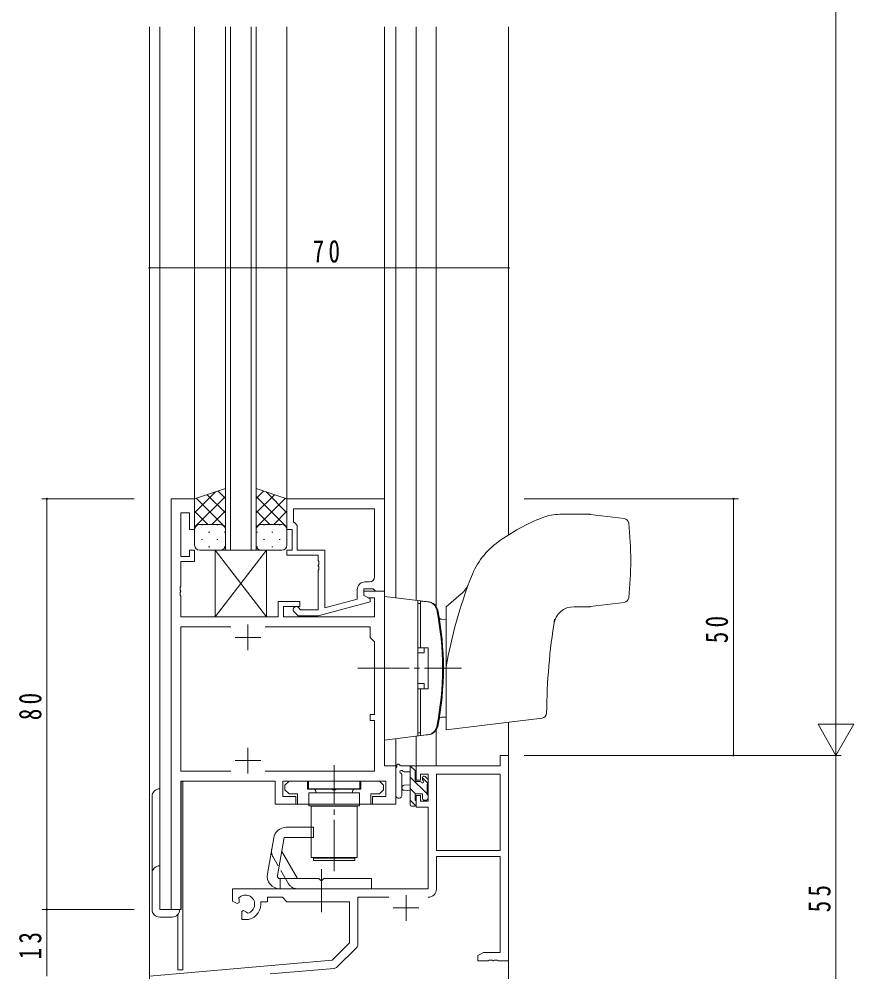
# Model space of a CAD drawing. Units: millimetres on the paper. Extents: x -397 to 397, y -282 to 282.
# Drawn here: x -195.5 to -32.8, y -182.9 to 2.8 of the extents above; entities that cross this region are included whole.
import ezdxf

# ---------------------------------------------------------------- set-up
doc = ezdxf.new("R2010")
doc.units = ezdxf.units.MM
doc.linetypes.add('USER2', pattern=[13, 10, -1, 1, -1])
doc.linetypes.add('USER4', pattern=[4, 3, -1])
for name, color, linetype, lineweight in [('0-3_YKK_11', 7, 'Continuous', 18), ('0-4_YKK_12', 2, 'Continuous', 18), ('0-6_YKK_13', 4, 'Continuous', 18), ('0-7_YKK_D', 6, 'Continuous', 18)]:
    doc.layers.add(name, color=color, linetype=linetype, lineweight=lineweight)
doc.styles.add('ＭＳ ゴシック', font='')
doc.styles.get('ＭＳ ゴシック').set_extended_font_data('MS Gothic')

msp = doc.modelspace()

# ---------------------------------------------------------------- linework, layer by layer
at = {"layer": '0-3_YKK_11'}
for p, q in [((-161.308, -90.688), (-165.908, -90.688)), ((-165.908, -90.688), (-165.908, -170.688)), ((-161.308, -96.688), (-161.308, -90.688)), ((-124.308, -90.688), (-143.308, -90.688)), ((-124.308, -108.688), (-124.308, -90.688)), ((-142.008, -92.618), (-126.238, -92.618)), ((-142.008, -92.618), (-126.238, -92.618)), ((-126.238, -92.618), (-126.238, -105.888)), ((-141.308, -100.688), (-141.308, -95.888)), ((-162.308, -96.688), (-161.308, -96.688)), ((-142.308, -96.688), (-142.308, -100.688)), ((-161.308, -100.688), (-162.308, -100.688)), ((-161.308, -102.888), (-161.308, -100.688)), ((-143.308, -101.688), (-137.208, -101.688)), ((-135.908, -100.688), (-141.308, -100.688)), ((-135.908, -111.896), (-135.908, -100.688)), ((-163.978, -102.888), (-161.308, -102.888)), ((-137.208, -104.646), (-137.208, -112.288)), ((-127.238, -106.888), (-128.108, -106.888)), ((-129.608, -108.388), (-129.608, -110.208)), ((-124.308, -142.688), (-124.308, -108.688)), ((-163.978, -113.688), (-163.978, -109.646)), ((-137.212, -113.488), (-127.108, -110.78)), ((-129.608, -110.208), (-135.908, -111.896)), ((-127.108, -110.78), (-127.108, -110.18)), ((-126.238, -109.988), (-126.238, -113.688)), ((-141.932, -112.712), (-141.157, -113.488)), ((-140.66, -112.288), (-141.084, -111.863)), ((-137.208, -112.288), (-140.66, -112.288)), ((-145.008, -113.688), (-163.978, -113.688)), ((-126.238, -113.688), (-144.008, -113.688)), ((-141.157, -113.488), (-137.212, -113.488)), ((-154.259, -115.618), (-163.978, -115.618)), ((-154.259, -115.618), (-163.978, -115.618)), ((-163.978, -115.618), (-163.978, -143.758)), ((-150.908, -115.188), (-150.908, -120.188)), ((-127.108, -115.618), (-147.558, -115.618)), ((-153.408, -117.688), (-148.408, -117.688)), ((-126.238, -132.688), (-126.238, -118.558)), ((-126.238, -143.758), (-126.238, -133.888)), ((-150.908, -139.188), (-150.908, -144.188)), ((-100.108, -180.688), (-100.108, -140.688)), ((-153.408, -141.688), (-148.408, -141.688)), ((-122.108, -142.688), (-124.308, -142.688)), ((-122.108, -150.188), (-122.108, -142.688)), ((-118.108, -142.688), (-118.108, -145.488)), ((-101.738, -142.688), (-118.108, -142.688)), ((-163.978, -143.758), (-154.259, -143.758)), ((-147.558, -143.758), (-126.238, -143.758)), ((-117.308, -144.318), (-115.808, -144.318)), ((-115.808, -144.318), (-115.808, -149.588)), ((-101.738, -144.318), (-114.178, -144.318)), ((-114.178, -144.318), (-114.178, -159.188)), ((-114.178, -144.318), (-114.178, -159.188)), ((-101.738, -159.188), (-101.738, -144.318)), ((-163.978, -145.688), (-145.608, -145.688)), ((-163.978, -170.688), (-163.978, -145.688)), ((-144.108, -145.688), (-124.038, -145.688)), ((-142.908, -145.688), (-139.308, -145.688)), ((-126.933, -150.188), (-141.283, -150.188)), ((-115.808, -149.588), (-117.308, -149.588)), ((-118.108, -150.788), (-115.808, -150.788)), ((-115.808, -150.788), (-115.808, -166.688)), ((-114.178, -159.188), (-101.738, -159.188)), ((-114.178, -160.388), (-101.738, -160.388)), ((-114.178, -166.718), (-114.178, -160.388)), ((-101.738, -160.388), (-101.738, -179.058)), ((-115.808, -166.688), (-153.908, -166.688)), ((-129.478, -168.318), (-123.459, -168.318)), ((-129.478, -177.449), (-129.478, -168.318)), ((-120.108, -167.888), (-120.108, -172.888)), ((-165.908, -170.688), (-163.978, -170.688)), ((-143.308, -169.188), (-131.108, -169.188)), ((-131.108, -169.188), (-131.108, -177.188)), ((-122.608, -170.388), (-117.608, -170.388)), ((-131.108, -177.188), (-134.492, -180.572)), ((-133.502, -181.886), (-129.771, -178.156)), ((-134.492, -180.572), (-170.108, -183.688)), ((-146.589, -183.266), (-134.122, -182.175))]:
    msp.add_line(p, q, dxfattribs=at)
for points in [[(-143.308, -90.688), (-143.308, -96.688), (-142.308, -96.688)], [(-141.308, -95.888), (-141.808, -95.388), (-142.008, -95.188), (-142.008, -92.618)], [(-163.978, -93.388), (-162.308, -93.388), (-162.308, -96.688)], [(-162.308, -100.688), (-162.308, -101.888), (-163.978, -101.888), (-163.978, -93.388)], [(-142.308, -100.688), (-143.308, -100.688), (-143.308, -101.688)], [(-137.208, -101.688), (-137.208, -102.729), (-137.088, -102.913), (-137.088, -103.463), (-137.208, -103.646), (-137.208, -103.729), (-137.088, -103.913), (-137.088, -104.463), (-137.208, -104.646)], [(-163.978, -109.646), (-164.098, -109.463), (-164.098, -108.913), (-163.978, -108.729), (-163.978, -108.646), (-164.098, -108.463), (-164.098, -107.913), (-163.978, -107.729), (-163.978, -102.888)], [(-127.108, -110.18), (-128.308, -109.488), (-128.308, -108.188), (-126.508, -108.188), (-126.308, -108.388), (-126.008, -108.688), (-124.308, -108.688)], [(-124.308, -108.688), (-128.308, -108.688), (-128.308, -109.488), (-127.442, -109.988), (-126.238, -109.988)], [(-144.008, -113.688), (-144.008, -111.688), (-140.808, -111.688), (-140.808, -110.688), (-145.008, -110.688), (-145.008, -113.688)], [(-126.238, -118.558), (-127.108, -117.688), (-127.108, -115.618)], [(-126.238, -133.888), (-127.108, -133.888), (-127.108, -132.688), (-126.238, -132.688)], [(-100.108, -140.688), (-101.738, -140.688), (-101.738, -142.688)], [(-118.108, -145.488), (-117.308, -145.488), (-117.308, -144.318)], [(-145.608, -145.688), (-145.608, -150.188), (-141.608, -150.188), (-141.608, -148.688), (-144.108, -148.688), (-144.108, -145.688)], [(-141.283, -150.188), (-141.283, -148.188), (-142.908, -148.188), (-143.708, -147.388), (-143.708, -146.488), (-142.908, -145.688)], [(-139.308, -145.688), (-139.308, -147.288), (-134.566, -147.288), (-134.383, -147.408), (-133.833, -147.408), (-133.65, -147.288), (-128.908, -147.288), (-128.908, -145.688), (-125.308, -145.688)], [(-125.308, -145.688), (-124.508, -146.488), (-124.508, -147.388), (-125.308, -148.188), (-126.933, -148.188), (-126.933, -150.188)], [(-124.038, -145.688), (-124.038, -148.688), (-126.608, -148.688), (-126.608, -150.188), (-122.108, -150.188)], [(-117.308, -149.588), (-117.308, -148.488), (-118.108, -148.488), (-118.108, -150.788)], [(-153.908, -166.688), (-153.908, -169.053), (-153.008, -169.572), (-152.658, -169.37), (-152.635, -168.865), (-152.673, -168.407)], [(-148.408, -169.688), (-148.408, -169.188), (-147.108, -169.188), (-147.108, -168.318), (-144.178, -168.318), (-143.308, -169.188)], [(-150.931, -171.423), (-151.309, -171.161), (-151.758, -170.929), (-152.108, -171.131), (-152.108, -172.688), (-151.408, -172.688)], [(-101.738, -179.058), (-105.017, -179.058), (-106.108, -179.688), (-106.108, -180.688), (-104.066, -180.688), (-103.883, -180.568), (-103.333, -180.568), (-103.15, -180.688), (-103.066, -180.688), (-102.883, -180.568), (-102.333, -180.568), (-102.15, -180.688), (-100.108, -180.688)]]:
    msp.add_lwpolyline(points, dxfattribs=at)
for centre, radius, start, end in [((-128.108, -108.388), 1.5, 90.00001, 179.99999), ((-127.238, -105.888), 1, 270.00001, 359.99999), ((-141.508, -112.288), 0.6, 44.99999, 225.00001), ((-115.778, -166.718), 1.6, 270.00001, 359.99999), ((-151.408, -169.688), 1.8, 285.36688, 134.63312), ((-151.408, -169.688), 3, 270.00001, 359.99999), ((-130.478, -177.449), 1, 315, 359.99999), ((-134.209, -181.179), 1, 275, 315.00002)]:
    msp.add_arc(centre, radius, start, end, dxfattribs=at)
at = {"layer": '0-4_YKK_12'}
for p, q in [((-170.108, 1.312), (-170.108, -195.688)), ((-168.108, 1.312), (-168.108, -170.688)), ((-161.308, -90.688), (-161.308, 1.312)), ((-155.308, -100.688), (-155.308, 1.312)), ((-154.308, -100.688), (-154.308, 1.312)), ((-150.308, -100.688), (-150.308, 1.312)), ((-149.308, -100.688), (-149.308, 1.312)), ((-143.308, -90.688), (-143.308, 1.312)), ((-124.308, -90.988), (-124.308, 1.312)), ((-122.108, -109.97), (-122.108, 1.312)), ((-118.108, 1.312), (-118.108, -110.462)), ((-114.208, 1.312), (-114.208, -111.672)), ((-100.108, 1.312), (-100.108, -97.694)), ((-161.308, -95.688), (-161.308, -44.908)), ((-143.308, -95.688), (-143.308, -44.908)), ((-155.308, -99.688), (-155.308, -100.688)), ((-149.308, -100.688), (-155.308, -100.688)), ((-114.208, -111.976), (-114.208, -112)), ((-124.308, -113.688), (-124.308, -142.686)), ((-114.208, -135.4), (-114.208, -135.425)), ((-100.108, -134.202), (-100.108, -195.688)), ((-118.108, -136.939), (-118.108, -142.688)), ((-114.208, -135.729), (-114.208, -142.688)), ((-114.208, -135.729), (-114.208, -141.188)), ((-122.108, -137.43), (-122.108, -150.188)), ((-124.308, -142.686), (-122.108, -142.686)), ((-117.738, -142.688), (-118.108, -142.688)), ((-114.208, -142.688), (-118.108, -142.688)), ((-145.608, -145.688), (-163.908, -145.688)), ((-163.908, -170.688), (-163.908, -145.688)), ((-163.608, -145.688), (-163.608, -182.488)), ((-145.608, -150.188), (-145.608, -145.688)), ((-145.608, -150.188), (-122.108, -150.188)), ((-168.108, -170.688), (-163.908, -170.688)), ((-168.108, -170.688), (-163.908, -170.688)), ((-164.608, -171.707), (-164.608, -182.488)), ((-163.608, -182.488), (-164.608, -182.488))]:
    msp.add_line(p, q, dxfattribs=at)
at = {"layer": '0-6_YKK_13'}
for p, q in [((-161.308, -93.391), (-157.253, -89.336)), ((-161.308, -96.219), (-155.308, -90.219)), ((-155.308, -96.268), (-160.993, -90.583)), ((-155.308, -93.439), (-158.872, -89.876)), ((-155.308, -90.611), (-156.75, -89.168)), ((-149.308, -90.611), (-147.866, -89.168)), ((-149.308, -93.439), (-145.745, -89.876)), ((-143.308, -96.219), (-149.308, -90.219)), ((-149.308, -96.268), (-143.623, -90.583)), ((-143.308, -93.391), (-147.363, -89.336)), ((-158.716, -95.688), (-161.308, -93.096)), ((-157.948, -95.688), (-155.308, -93.048)), ((-146.668, -95.688), (-149.308, -93.048)), ((-145.9, -95.688), (-143.308, -93.096)), ((-84.369, -93.7), (-90.155, -93.7)), ((-84.248, -93.708), (-77.575, -94.527)), ((-161.124, -96.109), (-161.308, -95.924)), ((-160.308, -95.688), (-156.308, -95.688)), ((-160.308, -95.688), (-156.308, -95.688)), ((-159.988, -95.778), (-159.788, -95.778)), ((-156.958, -95.778), (-156.758, -95.778)), ((-155.513, -96.081), (-155.308, -95.876)), ((-149.103, -96.081), (-149.308, -95.876)), ((-144.308, -95.688), (-148.308, -95.688)), ((-144.308, -95.688), (-148.308, -95.688)), ((-147.658, -95.778), (-147.858, -95.778)), ((-144.628, -95.778), (-144.828, -95.778)), ((-143.493, -96.109), (-143.308, -95.924)), ((-161.308, -99.688), (-161.308, -96.688)), ((-158.573, -97.193), (-158.373, -97.193)), ((-155.543, -97.193), (-155.343, -97.193)), ((-155.308, -96.688), (-155.308, -99.688)), ((-149.308, -96.688), (-149.308, -99.688)), ((-149.073, -97.193), (-149.273, -97.193)), ((-146.043, -97.193), (-146.243, -97.193)), ((-143.308, -99.688), (-143.308, -96.688)), ((-159.988, -98.608), (-159.788, -98.608)), ((-158.573, -100.023), (-158.373, -100.023)), ((-156.958, -98.608), (-156.758, -98.608)), ((-155.543, -100.023), (-155.366, -100.023)), ((-149.073, -100.023), (-149.25, -100.023)), ((-147.658, -98.608), (-147.858, -98.608)), ((-146.043, -100.023), (-146.243, -100.023)), ((-144.628, -98.608), (-144.828, -98.608)), ((-156.308, -100.688), (-160.308, -100.688)), ((-157.308, -100.688), (-147.308, -100.688)), ((-147.308, -100.688), (-157.308, -113.688)), ((-157.308, -100.688), (-157.308, -113.688)), ((-148.308, -100.688), (-144.308, -100.688)), ((-109.33, -109.201), (-112.308, -111.7)), ((-115.65, -110.763), (-124.308, -109.7)), ((-124.308, -109.7), (-124.308, -137.7)), ((-117.808, -110.498), (-117.808, -136.902)), ((-117.808, -111.1), (-117.808, -119.7)), ((-117.808, -111.1), (-117.308, -111.1)), ((-117.308, -110.6), (-117.308, -119.7)), ((-117.308, -110.6), (-115.892, -110.724)), ((-77.575, -110.874), (-84.248, -111.693)), ((-112.308, -111.7), (-112.308, -135.7)), ((-84.369, -111.7), (-87.35, -111.7)), ((-157.308, -113.688), (-147.308, -113.688)), ((-112.308, -114.165), (-113.19, -114.15)), ((-115.808, -119.7), (-117.808, -119.7)), ((-116.541, -119.7), (-116.541, -120.7)), ((-115.808, -119.7), (-115.808, -127.7)), ((-117.808, -120.7), (-116.541, -120.7)), ((-117.808, -126.7), (-116.541, -126.7)), ((-115.808, -127.7), (-117.808, -127.7)), ((-117.808, -136.3), (-117.808, -127.7)), ((-117.308, -136.8), (-117.308, -127.7)), ((-116.541, -127.7), (-116.541, -126.7)), ((-112.308, -133.235), (-113.19, -133.251)), ((-93.582, -133.401), (-112.308, -135.7)), ((-115.65, -136.637), (-124.308, -137.7)), ((-117.808, -136.3), (-117.308, -136.3)), ((-117.308, -136.8), (-115.892, -136.676)), ((-118.408, -142.688), (-121.089, -142.688)), ((-119.308, -142.688), (-119.308, -150.288)), ((-118.2, -143.756), (-119.268, -142.688)), ((-122.108, -148.416), (-122.108, -143.253)), ((-120.908, -148.416), (-120.905, -144.455)), ((-120.489, -143.888), (-119.308, -143.888)), ((-118.108, -143.588), (-118.108, -142.988)), ((-115.896, -145.276), (-116.396, -144.776)), ((-139.108, -145.688), (-139.108, -147.188)), ((-129.108, -145.688), (-139.108, -145.688)), ((-129.108, -147.188), (-129.108, -145.688)), ((-119.308, -146.388), (-120.453, -146.49)), ((-116.008, -148.193), (-119.308, -144.893)), ((-116.908, -144.988), (-116.908, -145.327)), ((-115.815, -146.141), (-116.908, -145.048)), ((-116.008, -148.388), (-116.008, -146.288)), ((-115.808, -146.088), (-115.808, -145.488)), ((-168.108, -147.188), (-168.108, -170.688)), ((-129.108, -147.188), (-139.108, -147.188)), ((-137.708, -147.988), (-137.708, -147.688)), ((-137.708, -147.988), (-130.508, -147.988)), ((-130.508, -147.988), (-130.508, -147.688)), ((-119.308, -147.588), (-120.453, -147.486)), ((-118.258, -148.188), (-119.308, -147.138)), ((-118.308, -149.488), (-118.308, -148.188)), ((-118.308, -148.188), (-116.908, -148.188)), ((-116.908, -148.188), (-116.908, -149.088)), ((-169.608, -170.688), (-169.608, -148.688)), ((-118.194, -150.497), (-119.308, -149.383)), ((-118.108, -150.288), (-118.108, -149.688)), ((-116.608, -149.388), (-116.108, -149.388)), ((-115.808, -149.088), (-115.808, -148.588)), ((-129.608, -150.588), (-138.608, -150.588)), ((-138.608, -150.588), (-138.608, -160.588)), ((-131.108, -150.588), (-131.108, -150.488)), ((-129.608, -160.588), (-129.608, -150.588)), ((-119.008, -150.588), (-118.408, -150.588)), ((-143.439, -154.688), (-138.108, -154.688)), ((-138.108, -154.688), (-138.108, -156.688)), ((-145.901, -156.754), (-147.135, -163.754)), ((-143.858, -156.688), (-145.165, -164.101)), ((-143.858, -156.688), (-138.108, -156.688)), ((-141.269, -164.688), (-144.333, -159.38)), ((-129.608, -160.588), (-138.608, -160.588)), ((-138.108, -161.188), (-130.108, -161.188)), ((-144.673, -164.688), (-137.108, -164.688)), ((-144.608, -164.688), (-144.608, -166.688)), ((-136.708, -165.088), (-137.108, -164.688)), ((-136.708, -165.088), (-136.508, -165.088)), ((-136.508, -165.088), (-136.108, -164.688)), ((-136.108, -164.688), (-126.858, -164.688)), ((-126.858, -164.688), (-126.858, -166.688)), ((-126.858, -166.688), (-144.673, -166.688)), ((-168.108, -170.688), (-164.208, -170.688)), ((-165.708, -172.188), (-168.108, -172.188))]:
    msp.add_line(p, q, dxfattribs=at)
at = {"layer": '0-6_YKK_13', "linetype": 'USER2'}
for p, q in [((-129.508, -123.7), (-109.308, -123.7)), ((-134.108, -163.247), (-134.108, -142.614)), ((-136.608, -171.247), (-136.608, -162.869))]:
    msp.add_line(p, q, dxfattribs=at)
at = {"layer": '0-6_YKK_13', "linetype": 'USER4'}
for p, q in [((-143.001, -165.688), (-146.065, -160.38)), ((-137.108, -160.688), (-137.108, -160.588)), ((-131.108, -160.688), (-131.108, -160.588))]:
    msp.add_line(p, q, dxfattribs=at)
at = {"layer": '0-6_YKK_13'}
for points in [[(-155.308, -96.688), (-155.308, -88.688), (-161.308, -90.688), (-161.308, -96.688)], [(-149.308, -96.688), (-149.308, -88.688), (-143.308, -90.688), (-143.308, -96.688)], [(-157.308, -100.688), (-147.308, -113.688), (-147.308, -100.688)], [(-117.369, -145.788), (-118.308, -145.788), (-118.308, -143.788)], [(-137.108, -150.588), (-137.108, -150.488), (-131.108, -150.488)], [(-138.108, -161.188), (-138.108, -160.688), (-130.108, -160.688), (-130.108, -161.188)]]:
    msp.add_lwpolyline(points, dxfattribs=at)
msp.add_lwpolyline([(-129.158, -147.988), (-139.058, -147.988), (-139.058, -150.488), (-129.158, -150.488)], close=True, dxfattribs=at)
for centre, radius, start, end in [((-78.801, -131.546), 40, 111.48501, 125.67719), ((-90.155, -102.7), 9, 90, 111.48501), ((-84.369, -94.7), 1, 83, 90), ((-77.697, -95.52), 1, 6.19895, 83), ((-160.308, -96.688), 1, 89.9999, 179.9999), ((-160.308, -96.688), 1, 89.9999, 179.9999), ((-156.308, -96.688), 1, 359.9999, 89.9999), ((-156.308, -96.688), 1, 359.9999, 89.9999), ((-148.308, -96.688), 1, 90.0001, 180.0001), ((-148.308, -96.688), 1, 90.0001, 180.0001), ((-144.308, -96.688), 1, 0.0001, 90.0001), ((-144.308, -96.688), 1, 0.0001, 90.0001), ((-143.808, -102.7), 67.5, 353.80105, 6.19895), ((-160.308, -99.688), 1, 179.9999, 269.9999), ((-156.308, -99.688), 1, 269.9999, 359.9999), ((-148.308, -99.688), 1, 180.0001, 270.0001), ((-144.308, -99.688), 1, 270.0001, 0.0001), ((-93.381, -111.238), 15, 125.67719, 158.89946), ((-17.808, -140.4), 96.004, 158.89946, 169.84414), ((-112.544, -105.371), 5, 310, 339.70749), ((-116.066, -112.717), 2, 11.35225, 85), ((-116.072, -112.727), 2, 11.34174, 83), ((-115.894, -112.749), 2, 11.31884, 83), ((-77.697, -109.881), 1, 277, 353.80105), ((-170.782, -123.7), 57.8, 348.65884, 11.34174), ((-170.774, -123.7), 57.8, 348.64775, 11.35225), ((-170.608, -123.7), 57.8, 348.68116, 11.31884), ((-87.35, -115.7), 4, 90, 171.22235), ((-84.369, -110.7), 1, 270, 277), ((-113.181, -113.65), 0.5, 189.92669, 269), ((27.292, -133.402), 120, 170.7609, 179.52958), ((-113.181, -133.751), 0.5, 91, 170.07331), ((-93.704, -132.409), 1, 277, 359.52958), ((-116.066, -134.684), 2, 275, 348.64775), ((-116.072, -134.674), 2, 277, 348.65826), ((-115.894, -134.652), 2, 277, 348.68116), ((-122.198, -142.797), 0.3, 310.52878, 10.52878), ((-121.608, -142.688), 0.3, 30, 190.52878), ((-121.089, -142.388), 0.3, 210, 270), ((-118.408, -142.988), 0.3, 0, 90), ((-121.808, -143.253), 0.3, 130.52878, 180), ((-121.008, -143.888), 0.3, 30, 250.81024), ((-121.205, -144.454), 0.3, 359.95977, 70.81024), ((-120.489, -143.588), 0.3, 210, 270), ((-118.308, -143.588), 0.2, 270, 0), ((-116.608, -144.988), 0.3, 45, 180), ((-120.408, -146.988), 0.5, 95.09207, 264.90793), ((-117.369, -146.088), 0.3, 33.05573, 90), ((-116.908, -145.788), 0.25, 213.05573, 56.94427), ((-116.608, -145.327), 0.3, 180, 236.94427), ((-116.008, -146.088), 0.2, 270, 0), ((-116.108, -145.488), 0.3, 0, 45), ((-168.108, -148.688), 1.5, 90, 180), ((-138.208, -147.688), 0.5, 0, 90), ((-130.008, -147.688), 0.5, 90, 180), ((-121.508, -148.415), 0.6, 179.95977, 359.95977), ((-116.008, -148.588), 0.2, 0, 90), ((-119.008, -150.288), 0.3, 180, 270), ((-118.408, -150.288), 0.3, 270, 0), ((-118.308, -149.688), 0.2, 0, 90), ((-116.608, -149.088), 0.3, 180, 270), ((-116.108, -149.088), 0.3, 270, 0), ((-143.439, -157.188), 2.5, 90, 170), ((-168.108, -163.688), 1.5, 90, 180), ((-144.673, -164.188), 2.5, 170, 270), ((-144.673, -164.188), 0.5, 170, 270), ((-168.108, -170.688), 1.5, 180, 270), ((-165.708, -170.688), 1.5, 270, 0)]:
    msp.add_arc(centre, radius, start, end, dxfattribs=at)
at = {"layer": '0-6_YKK_13', "linetype": 'USER4'}
for centre, start, end in [((-144.333, -159.38), 170, 210), ((-141.269, -164.688), 210, 270)]:
    msp.add_arc(centre, 2, start, end, dxfattribs=at)
at = {"layer": '0-7_YKK_D'}
for p, q in [((-36.308, -133.688), (-36.308, 152.312)), ((-170.108, -73.788), (-170.108, -44.686)), ((-170.108, -45.686), (-100.108, -45.686)), ((-100.108, -73.788), (-100.108, -44.686)), ((-173.108, -90.688), (-191.108, -90.688)), ((-190.108, -90.688), (-190.108, -170.688)), ((-97.108, -90.688), (-55.308, -90.688)), ((-56.308, -140.688), (-56.308, -90.688)), ((-36.308, -140.688), (-36.308, -128.563)), ((-36.308, -140.688), (-39.808, -134.625)), ((-32.808, -134.625), (-39.808, -134.625)), ((-36.308, -140.688), (-32.808, -134.625)), ((-97.108, -140.688), (-35.308, -140.688)), ((-97.108, -140.688), (-55.308, -140.688)), ((-97.108, -140.688), (-35.308, -140.688)), ((-36.308, -195.688), (-36.308, -140.688)), ((-173.108, -170.688), (-191.108, -170.688)), ((-173.108, -170.688), (-191.108, -170.688)), ((-190.108, -183.688), (-190.108, -170.688))]:
    msp.add_line(p, q, dxfattribs=at)
for centre, start, end in [((-170.108, -45.686), 0, 180), ((-170.108, -45.686), 180, 0), ((-100.108, -45.686), 0, 180), ((-100.108, -45.686), 180, 0), ((-190.108, -90.688), 90, 270), ((-190.108, -90.688), 270, 90), ((-56.308, -90.688), 90, 270), ((-56.308, -90.688), 270, 90), ((-56.308, -140.688), 90, 270), ((-56.308, -140.688), 270, 90), ((-190.108, -170.688), 90, 270), ((-190.108, -170.688), 90, 270), ((-190.108, -170.688), 270, 90), ((-190.108, -170.688), 270, 90)]:
    msp.add_arc(centre, 0.106, start, end, dxfattribs=at)

# ---------------------------------------------------------------- texts
at = {"layer": '0-7_YKK_D', "color": 7, "insert": (-138.3, -44.686), "char_height": 4.399, "attachment_point": 7, "style": 'ＭＳ ゴシック'}
msp.add_mtext('\\T1.37;\\W0.75;70', dxfattribs=at)
at = {"layer": '0-7_YKK_D', "color": 7, "char_height": 4.399, "attachment_point": 7, "rotation": 90, "style": 'ＭＳ ゴシック'}
for s, insert in [('\\T1.37;\\W0.75;50', (-57.308, -118.819)), ('\\T1.37;\\W0.75;80', (-191.108, -133.819)), ('\\T1.37;\\W0.75;55', (-37.308, -171.258)), ('\\T1.37;\\W0.75;13', (-191.108, -180.428))]:
    msp.add_mtext(s, dxfattribs=dict(at, insert=insert))

doc.saveas('drawing.dxf')
